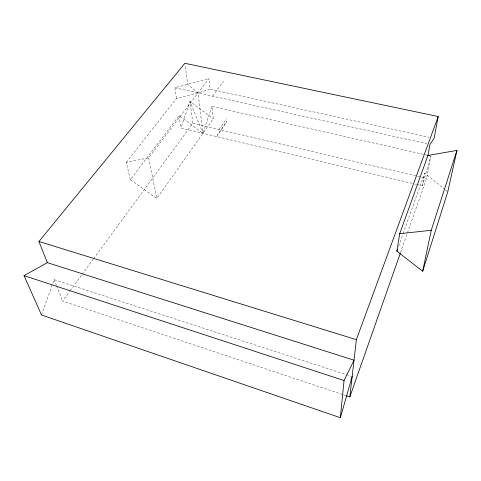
<?xml version="1.0" encoding="UTF-8"?>
<svg xmlns="http://www.w3.org/2000/svg" width="481" height="481" viewBox="0 0 481 481"><rect width="100%" height="100%" fill="white"/><g stroke="black" fill="none" stroke-linecap="round" stroke-linejoin="round"><path stroke-width="0.36" stroke-dasharray="2.4 1.8" d="M417.267 184.566L422.366 185.786L424.687 173.16L444.871 189.526M400.505 252.699L426.593 178.451L430.808 156L422.366 185.786M211.929 106.403L202.946 133.273L179.082 115.68L130.297 179.666L156.818 198.515L213.233 118.729L211.929 106.403L427.146 155.171M412.163 183.345L180.928 128.006L189.953 101.425L213.233 118.729M41.504 314.995L54.07 279.641L345.737 374.44M398.617 246.266L402.874 234.313M403.126 233.61L424.687 173.16M216.769 136.58L226.816 121.873L226.755 121.17L217.292 135.005M219.108 129.515L226.533 118.705M212.584 96.146L223.256 81.59L223.316 82.221M342.7 394.57L62.572 301.064L69.667 291.39M70.106 290.783L81.632 275.066M82.077 274.459L93.152 259.343M93.597 258.742L192.863 123.298L189.953 101.425L202.946 133.273L198.046 92.917L187.674 84.313L185.071 64.737M130.297 179.666L126.269 162.337L148.683 157.876L208.982 78.523L210.113 89.232L428.992 137.217M126.269 162.337L176.509 98.503L198.046 92.917L210.113 89.232M176.509 98.503L174.904 87.782L208.982 78.523M174.904 87.782L427.032 143.759M192.863 123.298L420.749 177.074M421.482 177.248L426.593 178.451M415.079 184.043L416.534 184.391M346.452 374.675L351.443 376.298M343.41 394.805L345.55 395.52M445.448 189.989L447.757 191.859M54.07 279.641L56.265 285.167M56.542 285.858L62.572 301.064M148.683 157.876L156.818 198.515M179.082 115.68L180.928 128.006"/><path stroke-width="0.72" d="M340.356 417.718L344.035 380.537L354.022 360.191L47.324 262.65L24.05 275.649L41.504 314.995L340.356 417.718L352.158 376.527M346.26 395.755L349.825 396.945L356.367 339.658L438.209 116.528L184.878 63.282L38.925 241.48L47.324 262.65M427.928 155.483L456.95 150.403L447.757 191.859L422.673 271.248L396.861 251.184L399.699 233.682L427.928 155.483L429.96 144.408L434.115 138.342L438.209 116.528M422.673 271.248L431.253 230.291L456.95 150.403M349.825 396.945L400.258 253.403M396.861 251.184L397.613 249.074M399.699 233.682L431.253 230.291M427.88 155.333L429.341 155.67M38.925 241.48L356.367 339.658M24.05 275.649L344.035 380.537"/></g></svg>
